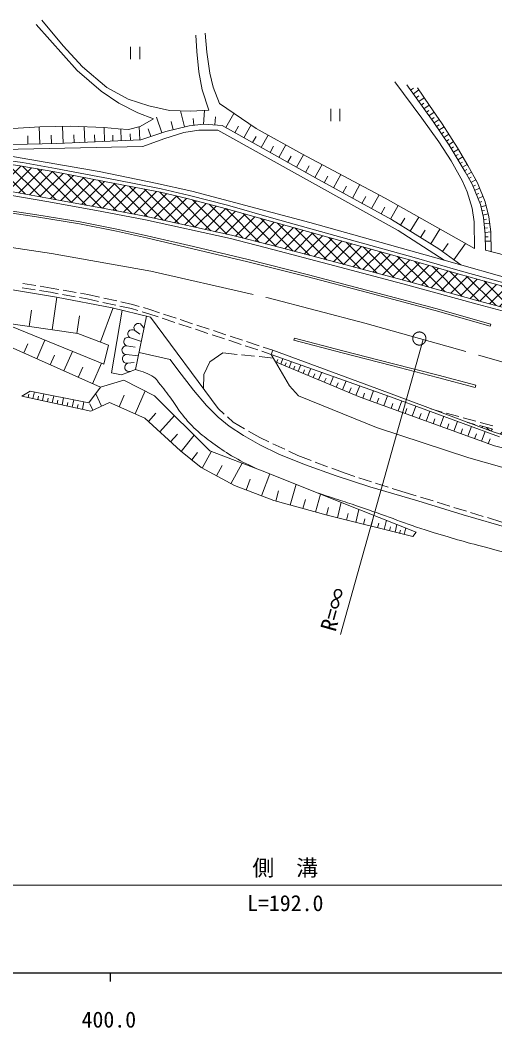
# Model space of a CAD drawing. Units: millimetres, scale not verified. Extents: x 40000 to 680000, y 20000 to 380000.
# Drawn here: x 457710 to 511949, y 198715 to 313854 of the extents above; entities that cross this region are included whole.
import ezdxf
from ezdxf.enums import TextEntityAlignment as Align

# ---------------------------------------------------------------- set-up
doc = ezdxf.new("R2010")
doc.units = ezdxf.units.MM
doc.header["$LTSCALE"] = 1000
doc.linetypes.add('CHAIN', pattern=[18.5, 12, -1.5, 3.5, -1.5])
for name, color, linetype, lineweight in [('M-BMK', 2, 'CHAIN', 13), ('M-STR-HTXT', 7, 'Continuous', 13), ('M-TTL-BAND', 7, 'Continuous', 25), ('M-WORK', 1, 'Continuous', 13)]:
    doc.layers.add(name, color=color, linetype=linetype, lineweight=lineweight)
doc.styles.add('ＭＳ ゴシック', font='')
doc.styles.get('ＭＳ ゴシック').set_extended_font_data('MS Gothic')

msp = doc.modelspace()

# ---------------------------------------------------------------- hatches: boundary and pattern name
at = {"layer": 'M-WORK'}
h = msp.add_hatch(dxfattribs=at)
h.set_pattern_fill('USER', color=256, style=0, pattern_type=2)
h.set_pattern_definition([(45, (568898, 271106), (-707.107, 707.107), []), (135, (568898, 271106), (-707.107, -707.107), [])])
h.paths.add_polyline_path([(568898, 271106), (568839, 272413), (566709, 272576), (563340, 272761), (559813, 272761), (555026, 272655), (551798, 272519), (547899, 273575), (537613, 276507), (527784, 279357), (518276, 281967), (507884, 284844), (502635, 286336), (495870, 288228), (486589, 290803), (481282, 292312), (476957, 293428), (473737, 294189), (468523, 295200), (461689, 296514), (457897, 297187), (453536, 297825), (451714, 298073), (449133, 298347), (448107, 298455), (444298, 300400), (442779, 297735), (446006, 296018), (448848, 295556), (451742, 295108), (454811, 294626), (461065, 293495), (467117, 292375), (472132, 291414), (481841, 289281), (486697, 288053), (493040, 286374), (502100, 283976), (510039, 281791), (521520, 278728), (533401, 275558), (546299, 272147), (551550, 270796), (556316, 271128), (562577, 271261), (567159, 271181)])
h = msp.add_hatch(dxfattribs=at)
h.set_pattern_fill('USER', color=256, style=0, pattern_type=2)
h.set_pattern_definition([(45, (538306, 259801), (-707.107, 707.107), []), (135, (538306, 259801), (-707.107, -707.107), [])])
h.paths.add_polyline_path([(538306, 259801), (542051, 259366), (544571, 259154), (548280, 258995), (550635, 258990), (548302, 259234), (542903, 260062), (536841, 261104), (527989, 263048), (516871, 265730), (508833, 267900), (511771, 266807), (519497, 264356), (527196, 262145), (532524, 260840)])

# ---------------------------------------------------------------- linework, layer by layer
at = {"layer": 'M-BMK'}
for p, q in [((450692, 288769), (461301, 287210)), ((461301, 287210), (472630, 285172)), ((472630, 285172), (486057, 282115)), ((486057, 282115), (497086, 279238)), ((497086, 279238), (532092, 269348))]:
    msp.add_line(p, q, dxfattribs=at)
msp.add_circle((503324, 277476), 750, dxfattribs=at)
at = {"layer": 'M-STR-HTXT'}
for p, q in [((503767, 277351), (494308, 243653)), ((405784, 215000), (569545, 215000))]:
    msp.add_line(p, q, dxfattribs=at)
at = {"layer": 'M-TTL-BAND'}
for p, q in [((40000, 205000), (579000, 205000)), ((468000, 205000), (468000, 204000))]:
    msp.add_line(p, q, dxfattribs=at)
at = {"layer": 'M-WORK'}
for p, q in [((464213, 308100), (459550, 313374)), ((460190, 313854), (462641, 310923)), ((477879, 310257), (477799, 312122)), ((478865, 312362), (479025, 310204)), ((462641, 310923), (464825, 308526)), ((470335, 310805), (470335, 309405)), ((471385, 309405), (471385, 310805)), ((478119, 307966), (477879, 310257)), ((479025, 310204), (479371, 307780)), ((466983, 305755), (464213, 308100)), ((464825, 308526), (467623, 306155)), ((478519, 305888), (478119, 307966)), ((479371, 307780), (479771, 306181)), ((503588, 302665), (500524, 306821)), ((501883, 306474), (504893, 302265)), ((468981, 304370), (466983, 305755)), ((467623, 306155), (470047, 304823)), ((479265, 303571), (478519, 305888)), ((479771, 306181), (480490, 304317)), ((502318, 305865), (502638, 306094)), ((502639, 305417), (503278, 305875)), ((502946, 304988), (503253, 305207)), ((504467, 304103), (503108, 306128)), ((471166, 303251), (468981, 304370)), ((470047, 304823), (472418, 304050)), ((472418, 304050), (474762, 303544)), ((480490, 304317), (484673, 301493)), ((503253, 304558), (503867, 304997)), ((503548, 304145), (503843, 304356)), ((503843, 303733), (504432, 304154)), ((505932, 301999), (504467, 304103)), ((472951, 302585), (471166, 303251)), ((474762, 303544), (477213, 303464)), ((476484, 301656), (476023, 303503)), ((477213, 303464), (479265, 303571)), ((478660, 301976), (478778, 303545)), ((481215, 301572), (482134, 303207)), ((493195, 303724), (493195, 302324)), ((494245, 302324), (494245, 303724)), ((504134, 303326), (504423, 303533)), ((504425, 302920), (505003, 303333)), ((459950, 301652), (463467, 301732)), ((462628, 299797), (462548, 301712)), ((463467, 301732), (467303, 301599)), ((465116, 299900), (465043, 301678)), ((470100, 301359), (471406, 301706)), ((471386, 300161), (471322, 301684)), ((471406, 301706), (472951, 302585)), ((473910, 300974), (473305, 302772)), ((474358, 301125), (477022, 301791)), ((475192, 301333), (474961, 302256)), ((477022, 301791), (478647, 301977)), ((477566, 301853), (477476, 302635)), ((478647, 301977), (480778, 301817)), ((479969, 301878), (480039, 302813)), ((480778, 301817), (491448, 295823)), ((482242, 300995), (482654, 301728)), ((483268, 300418), (484092, 301885)), ((505532, 299947), (503588, 302665)), ((504716, 302513), (505001, 302717)), ((504893, 302265), (506731, 299575)), ((505003, 302104), (505583, 302500)), ((505285, 301691), (505573, 301888)), ((505567, 301278), (506144, 301672)), ((507690, 299281), (505932, 301999)), ((456886, 301466), (459950, 301652)), ((458594, 299684), (458570, 300650)), ((459946, 299718), (459898, 301649)), ((461287, 299751), (461263, 300709)), ((463872, 299848), (463835, 300737)), ((466241, 299947), (466207, 300750)), ((467365, 299993), (467298, 301599)), ((467303, 301599), (468928, 301439)), ((468309, 300033), (468281, 300707)), ((468928, 301439), (470100, 301359)), ((469253, 300072), (469197, 301421)), ((470320, 300116), (470288, 300878)), ((471507, 300166), (474358, 301125)), ((472651, 300550), (472348, 301450)), ((474140, 300300), (476418, 301019)), ((476418, 301019), (478136, 301299)), ((478136, 301299), (480294, 301299)), ((480294, 301299), (500894, 289830)), ((484264, 299859), (484663, 300570)), ((484673, 301493), (489894, 298589)), ((485259, 299300), (486058, 300722)), ((505849, 300865), (506127, 301055)), ((506131, 300452), (506687, 300832)), ((454404, 299580), (461890, 299766)), ((455678, 299061), (471742, 299421)), ((461890, 299766), (471507, 300166)), ((471742, 299421), (474140, 300300)), ((486261, 298737), (486663, 299453)), ((487263, 298174), (488066, 299605)), ((506944, 297763), (505532, 299947)), ((506413, 300040), (506681, 300222)), ((506696, 299627), (507230, 299992)), ((506731, 299575), (508543, 296537)), ((506955, 299199), (507243, 299371)), ((453592, 298221), (457961, 297582)), ((466741, 296557), (456830, 298275)), ((488273, 297607), (488678, 298328)), ((489283, 297039), (490094, 298482)), ((489894, 298589), (499405, 293527)), ((507211, 298770), (507786, 299113)), ((507467, 298341), (507747, 298507)), ((508862, 297230), (507690, 299281)), ((507723, 297911), (508283, 298245)), ((453536, 297825), (457897, 297187)), ((457897, 297187), (461689, 296514)), ((457961, 297582), (461761, 296907)), ((490327, 296453), (490745, 297198)), ((491370, 295867), (492208, 297357)), ((508250, 295445), (506944, 297763)), ((507979, 297482), (508251, 297644)), ((508236, 297052), (508779, 297376)), ((509955, 295285), (508862, 297230)), ((461689, 296514), (468523, 295200)), ((461761, 296907), (468599, 295593)), ((473174, 295238), (466741, 296557)), ((492437, 295283), (492853, 296045)), ((493504, 294701), (494336, 296225)), ((508492, 296623), (508758, 296782)), ((508543, 296537), (509342, 295099)), ((508737, 296187), (509279, 296488)), ((468523, 295200), (473737, 294189)), ((468599, 295593), (473821, 294580)), ((477330, 294319), (473174, 295238)), ((491448, 295823), (500159, 291068)), ((494587, 294110), (495009, 294883)), ((495669, 293519), (496514, 295066)), ((508783, 294246), (508250, 295445)), ((508980, 295750), (509253, 295902)), ((509223, 295313), (509769, 295616)), ((509342, 295099), (510301, 292781)), ((509439, 294863), (509731, 294984)), ((510834, 293101), (509955, 295285)), ((454811, 294626), (461065, 293495)), ((454842, 294140), (460996, 293101)), ((473737, 294189), (476957, 293428)), ((473821, 294580), (477053, 293817)), ((477053, 293817), (481387, 292698)), ((490797, 290723), (477330, 294319)), ((496769, 292919), (497197, 293704)), ((497868, 292319), (498725, 293889)), ((509369, 292355), (508783, 294246)), ((509631, 294401), (510213, 294643)), ((509822, 293939), (510109, 294058)), ((510013, 293477), (510587, 293715)), ((460996, 293101), (467043, 291982)), ((461065, 293495), (467117, 292375)), ((476957, 293428), (481282, 292312)), ((481387, 292698), (486697, 291188)), ((498956, 291725), (499380, 292502)), ((499405, 293527), (509608, 287746)), ((500043, 291131), (500891, 292685)), ((510204, 293015), (510481, 293130)), ((510301, 292781), (510647, 291289)), ((510357, 292541), (510940, 292676)), ((511260, 291396), (510834, 293101)), ((456543, 291830), (459593, 291369)), ((456577, 292078), (459632, 291616)), ((459593, 291369), (464507, 290571)), ((459632, 291616), (464552, 290817)), ((467043, 291982), (472051, 291023)), ((467117, 292375), (472132, 291414)), ((472132, 291414), (481841, 289281)), ((481282, 292312), (486589, 290803)), ((502272, 289753), (503261, 291342)), ((509582, 290810), (509369, 292355)), ((510470, 292054), (510770, 292124)), ((510583, 291567), (511183, 291706)), ((511473, 289664), (511260, 291396)), ((464507, 290571), (468710, 289737)), ((464552, 290817), (468761, 289982)), ((472051, 291023), (481749, 288891)), ((486589, 290803), (495870, 288228)), ((486697, 291188), (495977, 288613)), ((506155, 286440), (490797, 290723)), ((500159, 291068), (505554, 287711)), ((501159, 290445), (501654, 291240)), ((509608, 287746), (509582, 290810)), ((510647, 291289), (510860, 289344)), ((510671, 291076), (510984, 291110)), ((510725, 290579), (511352, 290647)), ((468710, 289737), (472151, 288975)), ((468761, 289982), (472207, 289218)), ((472207, 289218), (477499, 287975)), ((481841, 289281), (486697, 288053)), ((500894, 289830), (506155, 286440)), ((503452, 289019), (503977, 289862)), ((504633, 288284), (505682, 289971)), ((510780, 290082), (511099, 290117)), ((510834, 289585), (511473, 289655)), ((510860, 289344), (510887, 287586)), ((510864, 289086), (511175, 289091)), ((511515, 287418), (511473, 289664)), ((472151, 288975), (477442, 287732)), ((477499, 287975), (483769, 286501)), ((481749, 288891), (486597, 287666)), ((486697, 288053), (493040, 286374)), ((495870, 288228), (502635, 286336)), ((495977, 288613), (502744, 286721)), ((505965, 287413), (506632, 288335)), ((507256, 286480), (508590, 288323)), ((510872, 288586), (511493, 288595)), ((477442, 287732), (483709, 286258)), ((486597, 287666), (492938, 285988)), ((502744, 286721), (507992, 285230)), ((505554, 287711), (508066, 285894)), ((510887, 287586), (513072, 287000)), ((483709, 286258), (490579, 284518)), ((483769, 286501), (490642, 284760)), ((492938, 285988), (501996, 283590)), ((493040, 286374), (502100, 283976)), ((502635, 286336), (507884, 284844)), ((506155, 286440), (520347, 282381)), ((490579, 284518), (497238, 282760)), ((490642, 284760), (497302, 283002)), ((507884, 284844), (518276, 281967)), ((507992, 285230), (518382, 282352)), ((457949, 283274), (459430, 283037)), ((458026, 283768), (459507, 283531)), ((460001, 283452), (461264, 283249)), ((461264, 283249), (462132, 283094)), ((501996, 283590), (509935, 281405)), ((502100, 283976), (510039, 281791)), ((455914, 283184), (461854, 282198)), ((459924, 282958), (461181, 282756)), ((461181, 282756), (462041, 282602)), ((461362, 278464), (461899, 282189)), ((461854, 282198), (468222, 280973)), ((462534, 282515), (464010, 282251)), ((462624, 283006), (464101, 282743)), ((464502, 282164), (465363, 282010)), ((464593, 282655), (465461, 282500)), ((465461, 282500), (466785, 282208)), ((467273, 282100), (468738, 281776)), ((497238, 282760), (505122, 280683)), ((497302, 283002), (505188, 280924)), ((465363, 282010), (466674, 281720)), ((467162, 281612), (468626, 281289)), ((468222, 280973), (472591, 279934)), ((469115, 281181), (470425, 280891)), ((469226, 281668), (470550, 281375)), ((470550, 281375), (471309, 281150)), ((471788, 281008), (472546, 280782)), ((509935, 281405), (521417, 278342)), ((510039, 281791), (521520, 278728)), ((458754, 278840), (459023, 280702)), ((464193, 278055), (464484, 280078)), ((466880, 277083), (468302, 280913)), ((468142, 273540), (469351, 280704)), ((470425, 280891), (471171, 280669)), ((472162, 280036), (470899, 273939)), ((471650, 280527), (472396, 280305)), ((472396, 280305), (473469, 279950)), ((472546, 280782), (473622, 280426)), ((472591, 279934), (480330, 269464)), ((473944, 279793), (475368, 279322)), ((474097, 280269), (475521, 279798)), ((505122, 280683), (511424, 278890)), ((505188, 280924), (511493, 279130)), ((455616, 279292), (467258, 274550)), ((464301, 278040), (455616, 279292)), ((471593, 279013), (471876, 278654)), ((475843, 279165), (477267, 278694)), ((475996, 279641), (477420, 279170)), ((477895, 279013), (479319, 278542)), ((511493, 279130), (511424, 278890)), ((466892, 271903), (453624, 277838)), ((467818, 276735), (464301, 278040)), ((470216, 277587), (471558, 277121)), ((470808, 278394), (471372, 277980)), ((477741, 278537), (479165, 278066)), ((479640, 277909), (481064, 277438)), ((479794, 278385), (481218, 277914)), ((481692, 277757), (483117, 277285)), ((488999, 277291), (489063, 277533)), ((489063, 277533), (494580, 276072)), ((458114, 275829), (458587, 276889)), ((459597, 275166), (460544, 277285)), ((467258, 274550), (467818, 276735)), ((469877, 276647), (470860, 276472)), ((481539, 277281), (482963, 276810)), ((483438, 276653), (484862, 276181)), ((483591, 277128), (485015, 276657)), ((485490, 276500), (486566, 276144)), ((488999, 277291), (494517, 275830)), ((461154, 274469), (461651, 275582)), ((462710, 273773), (463705, 275997)), ((469815, 275649), (471225, 275515)), ((471299, 275872), (474838, 275082)), ((479401, 274815), (480866, 275828)), ((480866, 275828), (482515, 275661)), ((483012, 275611), (484505, 275460)), ((485002, 275410), (486651, 275244)), ((485337, 276024), (486409, 275670)), ((486409, 275670), (486566, 276144)), ((500023, 270830), (486409, 275670)), ((486409, 275670), (486901, 274802)), ((486566, 276144), (498451, 271762)), ((487478, 274561), (487742, 275196)), ((494517, 275830), (500139, 274391)), ((494580, 276072), (500201, 274633)), ((464345, 273042), (464867, 274209)), ((465979, 272311), (467023, 274646)), ((469978, 274662), (470744, 274744)), ((474838, 275082), (475726, 273910)), ((478681, 273377), (479401, 274815)), ((486901, 274802), (488500, 272084)), ((486901, 274802), (496570, 270771)), ((487016, 274754), (487149, 275071)), ((487958, 274361), (488101, 274704)), ((488438, 274161), (488723, 274847)), ((488956, 273945), (489111, 274316)), ((489475, 273729), (489784, 274470)), ((490596, 273262), (490930, 274062)), ((500139, 274391), (505412, 273033)), ((500201, 274633), (505476, 273275)), ((469301, 273340), (468142, 273540)), ((470899, 273939), (469301, 273340)), ((475726, 273910), (477520, 271583)), ((478657, 271727), (478681, 273377)), ((490035, 273495), (490202, 273896)), ((491202, 273009), (491382, 273442)), ((491808, 272756), (492169, 273622)), ((492463, 272483), (492658, 272951)), ((493118, 272210), (493508, 273146)), ((505412, 273033), (509700, 271887)), ((505476, 273275), (509765, 272129)), ((465560, 270118), (466892, 271903)), ((466892, 271903), (469556, 272728)), ((469556, 272728), (473072, 270943)), ((488500, 272084), (489512, 270912)), ((493825, 271915), (494036, 272421)), ((494533, 271620), (494955, 272632)), ((495298, 271301), (495526, 271848)), ((496063, 270982), (496519, 272075)), ((498451, 271762), (511771, 266807)), ((509765, 272129), (509700, 271887)), ((457887, 270890), (458873, 271476)), ((465800, 269185), (457887, 270890)), ((458628, 270731), (458711, 271115)), ((458873, 271476), (465560, 270118)), ((459166, 270615), (459331, 271383)), ((459713, 270497), (459797, 270887)), ((460260, 270379), (460428, 271160)), ((460816, 270259), (460902, 270656)), ((461372, 270139), (461543, 270934)), ((462503, 269896), (462677, 270703)), ((467013, 269758), (466346, 271171)), ((469024, 269691), (469605, 270994)), ((470848, 268879), (472008, 271484)), ((473072, 270943), (479386, 264656)), ((477520, 271583), (478994, 269807)), ((489512, 270912), (498410, 267302)), ((496570, 270771), (511915, 265197)), ((496857, 270667), (497065, 271240)), ((497659, 270376), (498076, 271522)), ((498469, 270081), (498680, 270660)), ((499280, 269787), (499700, 270944)), ((512491, 266248), (500023, 270830)), ((461937, 270017), (462025, 270421)), ((463078, 269772), (463166, 270182)), ((463653, 269648), (463830, 270469)), ((464237, 269522), (464327, 269939)), ((464822, 269396), (465002, 270231)), ((466023, 269291), (465690, 269998)), ((467917, 270184), (465800, 269185)), ((471954, 268386), (467917, 270184)), ((478994, 269807), (480344, 268493)), ((480330, 269464), (481012, 268851)), ((500088, 269493), (500298, 270071)), ((500897, 269200), (501316, 270354)), ((501701, 268907), (501909, 269482)), ((502505, 268615), (502922, 269764)), ((504649, 269457), (505001, 269325)), ((476030, 264630), (471954, 268386)), ((472358, 268014), (473210, 268938)), ((473652, 266821), (475356, 268670)), ((480344, 268493), (481605, 267445)), ((481384, 268517), (482067, 267904)), ((503305, 268325), (503513, 268896)), ((504105, 268034), (504520, 269177)), ((504901, 267745), (505107, 268313)), ((505001, 269325), (505914, 269076)), ((505697, 267456), (506110, 268593)), ((506396, 268945), (507843, 268549)), ((508325, 268418), (509772, 268023)), ((481605, 267445), (483221, 266379)), ((482067, 267904), (483360, 267159)), ((498410, 267302), (508960, 263826)), ((506488, 267168), (506694, 267734)), ((507280, 266881), (507691, 268012)), ((508068, 266594), (508272, 267157)), ((509714, 267662), (508833, 267900)), ((508855, 266308), (509264, 267433)), ((511645, 267141), (510197, 267532)), ((510255, 267891), (511702, 267496)), ((474882, 265687), (475692, 266566)), ((476117, 264560), (477606, 266429)), ((483221, 266379), (485086, 265349)), ((483793, 266909), (485086, 266164)), ((485086, 266164), (486130, 265674)), ((509639, 266024), (509842, 266583)), ((510422, 265739), (510829, 266858)), ((511202, 265456), (511404, 266013)), ((511771, 266807), (519497, 264356)), ((485086, 265349), (487253, 264266)), ((486583, 265461), (487941, 264824)), ((511915, 265197), (516650, 264038)), ((478387, 262751), (476030, 264630)), ((477308, 263611), (477985, 264462)), ((478512, 262683), (479556, 264591)), ((479386, 264656), (485380, 262352)), ((487253, 264266), (490183, 263076)), ((488394, 264611), (489438, 264121)), ((489438, 264121), (490968, 263542)), ((508960, 263826), (520508, 260589)), ((482184, 260673), (478387, 262751)), ((480152, 261786), (480793, 262957)), ((481791, 260888), (483073, 263231)), ((490183, 263076), (493824, 261779)), ((491436, 263365), (492839, 262835)), ((493306, 262658), (494837, 262079)), ((483524, 260163), (484003, 261420)), ((485283, 259494), (486239, 262007)), ((485380, 262352), (496530, 257916)), ((493824, 261779), (497660, 260536)), ((494837, 262079), (495944, 261725)), ((496420, 261573), (497849, 261116)), ((486699, 258955), (482184, 260673)), ((488575, 258437), (489233, 260820)), ((497660, 260536), (503166, 258937)), ((498325, 260964), (499754, 260507)), ((500230, 260355), (501337, 260001)), ((486907, 258898), (487236, 260089)), ((490021, 258037), (490306, 259070)), ((491467, 257638), (492038, 259704)), ((501337, 260001), (502970, 259501)), ((503448, 259354), (504883, 258915)), ((492773, 257277), (486699, 258955)), ((492707, 257295), (492951, 258181)), ((493954, 256983), (494398, 258765)), ((496052, 256460), (496425, 257959)), ((496530, 257916), (502963, 255359)), ((503166, 258937), (508317, 257321)), ((505361, 258768), (506795, 258329)), ((507273, 258183), (508707, 257743)), ((502564, 254839), (492773, 257277)), ((495003, 256722), (495189, 257471)), ((496934, 256241), (497091, 256871)), ((497816, 256021), (498129, 257281)), ((508317, 257321), (513840, 255723)), ((509185, 257597), (510619, 257158)), ((511097, 257011), (512731, 256511)), ((498557, 255837), (498689, 256366)), ((499299, 255652), (499562, 256711)), ((499922, 255497), (500033, 255942)), ((500545, 255342), (500767, 256232)), ((501593, 255081), (501780, 255829)), ((501069, 255211), (501163, 255586)), ((502963, 255359), (502564, 254839))]:
    msp.add_line(p, q, dxfattribs=at)
for centre, start, end in [((471201, 278703), 38.24079, 218.24079), ((470046, 277117), 70.13264, 250.13264), ((470512, 277990), 53.74308, 233.74308), ((469846, 276148), 86.48173, 266.48173), ((469897, 275155), 99.36039, 279.36039), ((470156, 274195), 110.89445, 290.89445)]:
    msp.add_arc(centre, 500, start, end, dxfattribs=at)
for points, knots in [([(470899, 273939), (471443, 273772), (471607, 273724), (472042, 273539), (472419, 273378), (472649, 273313), (472984, 273077), (473249, 272889), (473327, 272705), (473534, 272455), (474138, 271728), (474446, 271296), (475008, 270537), (475528, 269837), (475740, 269386), (476287, 268708), (476833, 268031), (477163, 267668), (477797, 267074), (478499, 266416), (478942, 266102), (479715, 265529), (480526, 264927), (481000, 264613), (481864, 264090), (482930, 263444), (483337, 263263), (484695, 262616)], [0, 0, 0, 0, 1, 1, 1, 2, 2, 2, 3, 3, 3, 4, 4, 4, 5, 5, 5, 6, 6, 6, 7, 7, 7, 8, 8, 8, 9, 9, 9, 9]), ([(491811, 259794), (494311, 258986), (494953, 258772), (496960, 258096), (499939, 257092), (501552, 256366), (504553, 255432), (507003, 254669), (508386, 254274), (510867, 253620), (514606, 252635), (516719, 252153), (520484, 251276), (524111, 250431), (526152, 249999), (529782, 249171), (535122, 247953), (538114, 247271), (543449, 246027), (548394, 244874), (551202, 244373), (556103, 243044), (558331, 242439), (559614, 242197), (561777, 241392), (562310, 241194), (562617, 241089), (563109, 240806), (563742, 240442), (564003, 240092), (564495, 239554), (564892, 239119), (565150, 238873), (565374, 238328), (565616, 237740), (565627, 237363), (565694, 236730), (565816, 235570), (565787, 234912), (565827, 233746), (565909, 231323), (565879, 230527), (565853, 227539)], [0, 0, 0, 0, 1, 1, 1, 2, 2, 2, 3, 3, 3, 4, 4, 4, 5, 5, 5, 6, 6, 6, 7, 7, 7, 8, 8, 8, 9, 9, 9, 10, 10, 10, 11, 11, 11, 12, 12, 12, 13, 13, 13, 14, 14, 14, 14])]:
    msp.add_open_spline(points, degree=3, knots=knots, dxfattribs=at)

# ---------------------------------------------------------------- texts
at = {"layer": 'M-STR-HTXT', "style": 'ＭＳ ゴシック'}
msp.add_text('R=∞', height=1833, rotation=74.319, dxfattribs=at).set_placement((493538, 246540), align=Align.MIDDLE_CENTER)
msp.add_text('側\u3000溝', height=1833, dxfattribs=at).set_placement((488000, 217000), align=Align.MIDDLE_CENTER)
msp.add_text('L=192.0', height=1833, dxfattribs=at).set_placement((488000, 211500), align=Align.BOTTOM_CENTER)
at = {"layer": 'M-TTL-BAND', "style": 'ＭＳ ゴシック'}
msp.add_text('400.0', height=1833, dxfattribs=at).set_placement((467844, 198195), align=Align.BOTTOM_CENTER)

doc.saveas('drawing.dxf')
